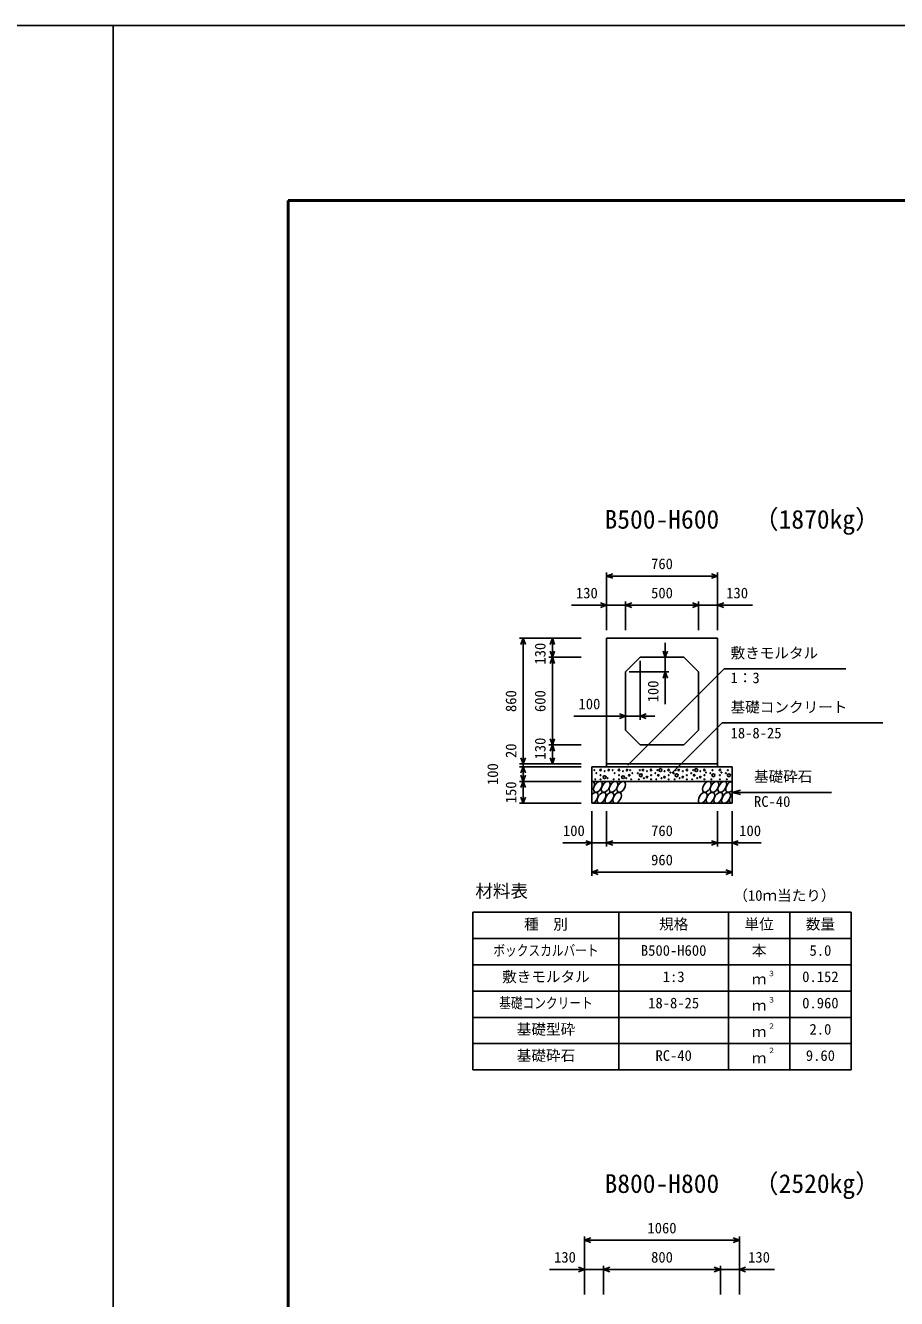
# Model space of a CAD drawing. Units: millimetres, scale not verified. Extents: x -25170 to 75630, y 0 to 35640.
# Drawn here: x 24630 to 30596, y 26919 to 35640 of the extents above; entities that cross this region are included whole.
import ezdxf
from ezdxf.enums import TextEntityAlignment as Align

# ---------------------------------------------------------------- set-up
doc = ezdxf.new("R2010")
doc.units = ezdxf.units.MM
doc.header["$LTSCALE"] = 60
for name, color, linetype, lineweight in [('Defpoints_3', 5, 'Continuous', 25), ('DIM', 7, 'Continuous', 25), ('HATCH', 6, 'Continuous', 25), ('HYO', 3, 'Continuous', 25), ('HYO2', 4, 'Continuous', 25), ('OUTLINE', 3, 'Continuous', 25), ('TXT', 7, 'Continuous', 25), ('WAKU', 3, 'Continuous', 50)]:
    doc.layers.add(name, color=color, linetype=linetype, lineweight=lineweight)
doc.styles.add('ＭＳ ゴシック', font='')
doc.styles.get('ＭＳ ゴシック').set_extended_font_data('MS Gothic')

msp = doc.modelspace()

# ---------------------------------------------------------------- linework, layer by layer
at = {"layer": 'Defpoints_3'}
for p, q in [((25230, 35640), (-25170, 35640)), ((25230, 0), (25230, 35640)), ((75630, 35640), (25230, 35640)), ((25230, 35640), (25230, 0))]:
    msp.add_line(p, q, dxfattribs=at)
at = {"layer": 'DIM'}
for p, q in [((28609.98, 31893.78), (28609.98, 31496.89)), ((28652.27, 31884.17), (28609.98, 31868.78)), ((29369.98, 31868.78), (28609.98, 31868.78)), ((28609.98, 31868.78), (28652.27, 31853.39)), ((29327.7, 31884.17), (29369.98, 31868.78)), ((29369.98, 31868.78), (29327.7, 31853.39)), ((29369.98, 31893.78), (29369.98, 31496.89)), ((28369.24, 31668.78), (28609.98, 31668.78)), ((28567.7, 31684.17), (28609.98, 31668.78)), ((28609.98, 31668.78), (28567.7, 31653.39)), ((28739.98, 31668.78), (28609.98, 31668.78)), ((28739.98, 31693.78), (28739.98, 31496.89)), ((28782.27, 31684.17), (28739.98, 31668.78)), ((29239.98, 31668.78), (28739.98, 31668.78)), ((28739.98, 31668.78), (28782.27, 31653.39)), ((29197.7, 31684.17), (29239.98, 31668.78)), ((29239.98, 31668.78), (29197.7, 31653.39)), ((29239.98, 31693.78), (29239.98, 31496.89)), ((29239.98, 31668.78), (29369.98, 31668.78)), ((29412.27, 31684.17), (29369.98, 31668.78)), ((29610.73, 31668.78), (29369.98, 31668.78)), ((29369.98, 31668.78), (29412.27, 31653.39)), ((28013.88, 31441.89), (28434.98, 31441.89)), ((28038.88, 31441.89), (28023.49, 31399.6)), ((28038.88, 30581.89), (28038.88, 31441.89)), ((28054.27, 31399.6), (28038.88, 31441.89)), ((28238.88, 31441.89), (28223.49, 31399.6)), ((28238.88, 31441.89), (28238.88, 31311.89)), ((28254.27, 31399.6), (28238.88, 31441.89)), ((29012.46, 31411.89), (29012.46, 31311.89)), ((28213.88, 31311.89), (28434.98, 31311.89)), ((28238.88, 31311.89), (28223.49, 31354.17)), ((28238.88, 31311.89), (28223.49, 31269.6)), ((28254.27, 31354.17), (28238.88, 31311.89)), ((28238.88, 31311.89), (28238.88, 30711.89)), ((28254.27, 31269.6), (28238.88, 31311.89)), ((29012.46, 31311.89), (28997.07, 31354.17)), ((29027.85, 31354.17), (29012.46, 31311.89)), ((29012.46, 31211.89), (29012.46, 31311.89)), ((28756.2, 30572.55), (29416.48, 31232.83)), ((28839.98, 31286.89), (28839.98, 30883.87)), ((30248.89, 31232.83), (29416.48, 31232.83)), ((28764.98, 31211.89), (29037.46, 31211.89)), ((29012.46, 31211.89), (28997.07, 31169.6)), ((29027.85, 31169.6), (29012.46, 31211.89)), ((29012.46, 31211.89), (29012.46, 30991.01)), ((28385.88, 30908.87), (28739.98, 30908.87)), ((28697.7, 30924.26), (28739.98, 30908.87)), ((28739.98, 30908.87), (28697.7, 30893.48)), ((28839.98, 30908.87), (28739.98, 30908.87)), ((28882.27, 30924.26), (28839.98, 30908.87)), ((28839.98, 30908.87), (28939.98, 30908.87)), ((28839.98, 30908.87), (28882.27, 30893.48)), ((29058.01, 30518.16), (29402.07, 30862.22)), ((30501.62, 30862.22), (29402.07, 30862.22)), ((28213.88, 30711.89), (28434.98, 30711.89)), ((28238.88, 30711.89), (28223.49, 30754.17)), ((28238.88, 30711.89), (28223.49, 30669.6)), ((28254.27, 30754.17), (28238.88, 30711.89)), ((28238.88, 30581.89), (28238.88, 30711.89)), ((28254.27, 30669.6), (28238.88, 30711.89)), ((28038.88, 30581.89), (28023.49, 30624.17)), ((28054.27, 30624.17), (28038.88, 30581.89)), ((28238.88, 30581.89), (28223.49, 30624.17)), ((28254.27, 30624.17), (28238.88, 30581.89)), ((28013.88, 30581.89), (28434.98, 30581.89)), ((28013.88, 30561.89), (28434.98, 30561.89)), ((28038.88, 30561.89), (28023.49, 30519.6)), ((28038.88, 30581.89), (28038.88, 30561.89)), ((28038.88, 30561.89), (28038.88, 30461.89)), ((28054.27, 30519.6), (28038.88, 30561.89)), ((28013.88, 30461.89), (28434.98, 30461.89)), ((28038.88, 30461.89), (28023.49, 30504.17)), ((28038.88, 30461.89), (28023.49, 30419.6)), ((28054.27, 30504.17), (28038.88, 30461.89)), ((28038.88, 30461.89), (28038.88, 30311.89)), ((28054.27, 30419.6), (28038.88, 30461.89)), ((28038.88, 30311.89), (28023.49, 30354.17)), ((28054.27, 30354.17), (28038.88, 30311.89)), ((29469.98, 30386.89), (29527.94, 30402.42)), ((30149.79, 30386.89), (29469.98, 30386.89)), ((29469.98, 30386.89), (29527.94, 30371.36)), ((28013.88, 30311.89), (28434.98, 30311.89)), ((28509.98, 29815.28), (28509.98, 30256.89)), ((28609.98, 30015.28), (28609.98, 30256.89)), ((29369.98, 30015.28), (29369.98, 30256.89)), ((29369.98, 30015.28), (29369.98, 30256.89)), ((29469.98, 29815.28), (29469.98, 30256.89)), ((28310.44, 30040.28), (28509.98, 30040.28)), ((28467.7, 30055.67), (28509.98, 30040.28)), ((28509.98, 30040.28), (28467.7, 30024.88)), ((28609.98, 30040.28), (28509.98, 30040.28)), ((28652.27, 30055.67), (28609.98, 30040.28)), ((29369.98, 30040.28), (28609.98, 30040.28)), ((28609.98, 30040.28), (28652.27, 30024.88)), ((29327.7, 30055.67), (29369.98, 30040.28)), ((29369.98, 30040.28), (29327.7, 30024.88)), ((29469.98, 30040.28), (29369.98, 30040.28)), ((29512.27, 30055.67), (29469.98, 30040.28)), ((29669.53, 30040.28), (29469.98, 30040.28)), ((29469.98, 30040.28), (29512.27, 30024.88)), ((28552.27, 29855.67), (28509.98, 29840.28)), ((29469.98, 29840.28), (28509.98, 29840.28)), ((28509.98, 29840.28), (28552.27, 29824.88)), ((29427.7, 29855.67), (29469.98, 29840.28)), ((29469.98, 29840.28), (29427.7, 29824.88)), ((28459.98, 27343.78), (28459.98, 26946.89)), ((28502.27, 27334.17), (28459.98, 27318.78)), ((29519.98, 27318.78), (28459.98, 27318.78)), ((28459.98, 27318.78), (28502.27, 27303.39)), ((29477.7, 27334.17), (29519.98, 27318.78)), ((29519.98, 27318.78), (29477.7, 27303.39)), ((29519.98, 27343.78), (29519.98, 26946.89)), ((28417.7, 27134.17), (28459.98, 27118.78)), ((28589.98, 27143.78), (28589.98, 26946.89)), ((28632.27, 27134.17), (28589.98, 27118.78)), ((29347.7, 27134.17), (29389.98, 27118.78)), ((29389.98, 27143.78), (29389.98, 26946.89)), ((29562.27, 27134.17), (29519.98, 27118.78)), ((28219.24, 27118.78), (28459.98, 27118.78)), ((28459.98, 27118.78), (28417.7, 27103.39)), ((28589.98, 27118.78), (28459.98, 27118.78)), ((29389.98, 27118.78), (28589.98, 27118.78)), ((28589.98, 27118.78), (28632.27, 27103.39)), ((29389.98, 27118.78), (29347.7, 27103.39)), ((29389.98, 27118.78), (29519.98, 27118.78)), ((29760.73, 27118.78), (29519.98, 27118.78)), ((29519.98, 27118.78), (29562.27, 27103.39))]:
    msp.add_line(p, q, dxfattribs=at)
at = {"layer": 'HATCH'}
for centre, radius in [((28525.95, 30539.07), 2.5), ((28568.84, 30539.94), 5), ((28596.88, 30532.06), 2.5), ((28624.92, 30539.07), 5), ((28652.05, 30539.07), 2.5), ((28694.95, 30539.94), 5), ((28722.99, 30532.06), 2.5), ((28751.02, 30539.07), 5), ((28772.05, 30539.07), 2.5), ((28837.91, 30539.07), 2.5), ((28858.94, 30539.07), 5), ((28886.98, 30532.06), 2.5), ((28915.01, 30539.94), 5), ((28957.91, 30539.07), 2.5), ((28978.94, 30539.07), 10), ((29006.98, 30532.06), 2.5), ((29035.01, 30539.94), 5), ((29046.35, 30522.37), 2.5), ((29083.13, 30539.07), 2.5), ((29104.16, 30539.07), 5), ((29132.2, 30532.06), 2.5), ((29160.24, 30539.94), 5), ((29203.13, 30539.07), 2.5), ((29224.16, 30539.07), 10), ((29252.2, 30532.06), 2.5), ((29280.24, 30539.94), 5), ((29291.58, 30522.37), 2.5), ((29335.06, 30539.07), 2.5), ((29386.34, 30539.94), 5), ((29397.68, 30522.37), 2.5), ((29441.16, 30539.07), 2.5), ((28532.96, 30476.04), 2.5), ((28539.97, 30518.05), 2.5), ((28568.84, 30504.05), 2.5), ((28568.84, 30476.04), 2.5), ((28596.88, 30490.92), 10), ((28617.91, 30483.91), 2.5), ((28659.06, 30476.04), 2.5), ((28666.07, 30518.05), 2.5), ((28694.95, 30504.05), 2.5), ((28694.95, 30476.04), 2.5), ((28722.99, 30490.92), 10), ((28744.01, 30483.91), 2.5), ((28765.04, 30504.05), 5), ((28779.06, 30476.04), 2.5), ((28786.07, 30518.05), 2.5), ((28823.89, 30518.05), 2.5), ((28830.9, 30476.04), 2.5), ((28844.92, 30504.05), 10), ((28865.95, 30483.91), 2.5), ((28886.98, 30490.92), 5), ((28915.01, 30504.05), 2.5), ((28915.01, 30476.04), 2.5), ((28943.89, 30518.05), 2.5), ((28950.9, 30476.04), 2.5), ((28964.92, 30504.05), 5), ((28985.95, 30483.91), 2.5), ((29006.98, 30490.92), 5), ((29035.01, 30504.05), 2.5), ((29035.01, 30476.04), 2.5), ((29069.11, 30518.05), 2.5), ((29076.12, 30476.04), 2.5), ((29090.14, 30504.05), 10), ((29111.17, 30483.91), 2.5), ((29132.2, 30490.92), 5), ((29160.24, 30504.05), 2.5), ((29160.24, 30476.04), 2.5), ((29189.11, 30518.05), 2.5), ((29196.12, 30476.04), 2.5), ((29210.14, 30504.05), 5), ((29231.17, 30483.91), 2.5), ((29252.2, 30490.92), 5), ((29280.24, 30504.05), 2.5), ((29280.24, 30476.04), 2.5), ((29321.04, 30518.05), 2.5), ((29328.05, 30476.04), 2.5), ((29342.07, 30504.05), 10), ((29386.34, 30504.05), 2.5), ((29386.34, 30476.04), 2.5), ((29427.14, 30518.05), 2.5), ((29434.15, 30476.04), 2.5), ((29448.17, 30504.05), 10)]:
    msp.add_circle(centre, radius, dxfattribs=at)
for centre, start_param, end_param in [((28497.62, 30424.37), 4.385593, 6.6745444), ((29456.12, 30424.37), 0.3357715, 4.4411806), ((28522.94, 30349.38), 3.5111464, 7.548991), ((29481.44, 30349.38), 1.2110787, 3.5658734)]:
    msp.add_ellipse(centre, major_axis=(21.81, 35.31), ratio=0.5792, start_param=start_param, end_param=end_param, dxfattribs=at)
for centre in [(28550.83, 30424.37), (28604.03, 30424.37), (28657.24, 30424.37), (28710.45, 30424.37), (29296.5, 30424.37), (29349.71, 30424.37), (29402.91, 30424.37), (28576.15, 30349.38), (28629.35, 30349.38), (28682.56, 30349.38), (29268.61, 30349.38), (29321.82, 30349.38), (29375.03, 30349.38), (29428.23, 30349.38)]:
    msp.add_ellipse(centre, major_axis=(21.81, 35.31), ratio=0.5792, dxfattribs=at)
at = {"layer": 'HYO'}
for p, q in [((30284.98, 29565.28), (27694.98, 29565.28)), ((27694.98, 29565.28), (27694.98, 28485.28)), ((28694.98, 29565.28), (28694.98, 28485.28)), ((29444.98, 29565.28), (29444.98, 28485.28)), ((29864.98, 29565.28), (29864.98, 28485.28)), ((30284.98, 28485.28), (30284.98, 29565.28)), ((27694.98, 29385.28), (30284.98, 29385.28)), ((27694.98, 28485.28), (30284.98, 28485.28))]:
    msp.add_line(p, q, dxfattribs=at)
at = {"layer": 'HYO2'}
for p, q in [((27694.98, 29205.28), (30284.98, 29205.28)), ((27694.98, 29025.28), (30284.98, 29025.28)), ((27694.98, 28845.28), (30284.98, 28845.28)), ((27694.98, 28665.28), (30284.98, 28665.28))]:
    msp.add_line(p, q, dxfattribs=at)
at = {"layer": 'OUTLINE'}
for p, q in [((28609.98, 30561.89), (28609.98, 31441.89)), ((29369.98, 31441.89), (28609.98, 31441.89)), ((29369.98, 31441.89), (29369.98, 30561.89)), ((28739.98, 31211.89), (28839.98, 31311.89)), ((28839.98, 31311.89), (29139.98, 31311.89)), ((29139.98, 31311.89), (29239.98, 31211.89)), ((28739.98, 31211.89), (28739.98, 30811.89)), ((29239.98, 31211.89), (29239.98, 30811.89)), ((28839.98, 30711.89), (28739.98, 30811.89)), ((29139.98, 30711.89), (29239.98, 30811.89)), ((28839.98, 30711.89), (29139.98, 30711.89)), ((28509.98, 30561.89), (28509.98, 30311.89)), ((28509.98, 30561.89), (29469.98, 30561.89)), ((29369.98, 30581.89), (28609.98, 30581.89)), ((29469.98, 30561.89), (29469.98, 30311.89)), ((28509.98, 30461.89), (29469.98, 30461.89)), ((28509.98, 30311.89), (29469.98, 30311.89))]:
    msp.add_line(p, q, dxfattribs=at)
at = {"layer": 'WAKU'}
for p, q in [((74430, 34440), (26430, 34440)), ((26430, 34440), (26430, 1200))]:
    msp.add_line(p, q, dxfattribs=at)

# ---------------------------------------------------------------- texts
at = {"layer": 'DIM', "style": 'ＭＳ ゴシック'}
for s, p in [('760', (28914.98, 31893.78)), ('130', (28400.34, 31693.78)), ('500', (28914.98, 31693.78)), ('130', (29429.62, 31693.78)), ('敷きモルタル', (29459.33, 31282.83)), ('1：3', (29459.33, 31112.72)), ('100', (28417.84, 30933.87)), ('基礎コンクリート', (29459.33, 30912.22)), ('18-8-25', (29459.33, 30734.59)), ('基礎砕石', (29619.72, 30436.89)), ('RC-40', (29619.72, 30265.51)), ('100', (28311.34, 30065.28)), ('760', (28914.98, 30065.28)), ('100', (29518.62, 30065.28)), ('960', (28914.98, 29865.28)), ('1060', (28889.98, 27343.78)), ('130', (28250.34, 27143.78)), ('800', (28914.98, 27143.78)), ('130', (29579.62, 27143.78))]:
    msp.add_text(s, height=73.31, dxfattribs=at).set_placement(p, align=Align.BOTTOM_LEFT)
for s, p in [('130', (28213.88, 31261.89)), ('100', (28987.46, 31003.39)), ('860', (28013.88, 30936.89)), ('600', (28213.88, 30936.89)), ('20', (28013.88, 30621.96)), ('130', (28213.88, 30611.89)), ('100', (27888.88, 30436.89)), ('150', (28013.88, 30311.89))]:
    msp.add_text(s, height=73.31, rotation=90, dxfattribs=at).set_placement(p, align=Align.BOTTOM_LEFT)
at = {"layer": 'TXT', "style": 'ＭＳ ゴシック'}
for s, height, p in [('B500-H600', 128.3, (28596.23, 32154.39)), ('（1870kg）', 128.3, (29613.57, 32154.39)), ('材料表', 87.98, (27711.65, 29640.28)), ('（10ｍ当たり）', 73.31, (29478.31, 29621.94)), ('種\u3000別', 73.31, (28044.98, 29425.28)), ('規格', 73.31, (28969.98, 29425.28)), ('単位', 73.31, (29554.98, 29425.28)), ('数量', 73.31, (29974.98, 29425.28)), ('B500-H600', 73.31, (28844.98, 29245.28)), ('本', 73.31, (29604.98, 29245.28)), ('5.0', 73.31, (29999.98, 29245.28)), ('敷きモルタル', 73.31, (27894.98, 29065.28)), ('1:3', 73.31, (28994.98, 29065.28)), ('３', 36.66, (29714.22, 29115.89)), ('0.152', 73.31, (29949.98, 29065.28)), ('ｍ', 73.31, (29604.98, 29048.61)), ('18-8-25', 73.31, (28894.98, 28885.28)), ('３', 36.66, (29714.22, 28935.89)), ('0.960', 73.31, (29949.98, 28885.28)), ('ｍ', 73.31, (29604.98, 28868.61)), ('基礎型砕', 73.31, (27994.98, 28705.28)), ('２', 36.66, (29714.22, 28755.89)), ('2.0', 73.31, (29999.98, 28705.28)), ('ｍ', 73.31, (29604.98, 28688.61)), ('基礎砕石', 73.31, (27994.98, 28525.28)), ('RC-40', 73.31, (28944.98, 28525.28)), ('２', 36.66, (29714.22, 28589.22)), ('9.60', 73.31, (29974.98, 28525.28)), ('ｍ', 73.31, (29604.98, 28508.61)), ('B800-H800', 128.3, (28596.23, 27604.39)), ('（2520kg）', 128.3, (29613.57, 27604.39))]:
    msp.add_text(s, height=height, dxfattribs=at).set_placement(p, align=Align.BOTTOM_LEFT)
at = {"layer": 'TXT', "style": 'ＭＳ ゴシック', "width": 0.8}
for s, p in [('ボックスカルバート', (27834.98, 29245.28)), ('基礎コンクリート', (27874.98, 28885.28))]:
    msp.add_text(s, height=73.31, dxfattribs=at).set_placement(p, align=Align.BOTTOM_LEFT)

doc.saveas('drawing.dxf')
